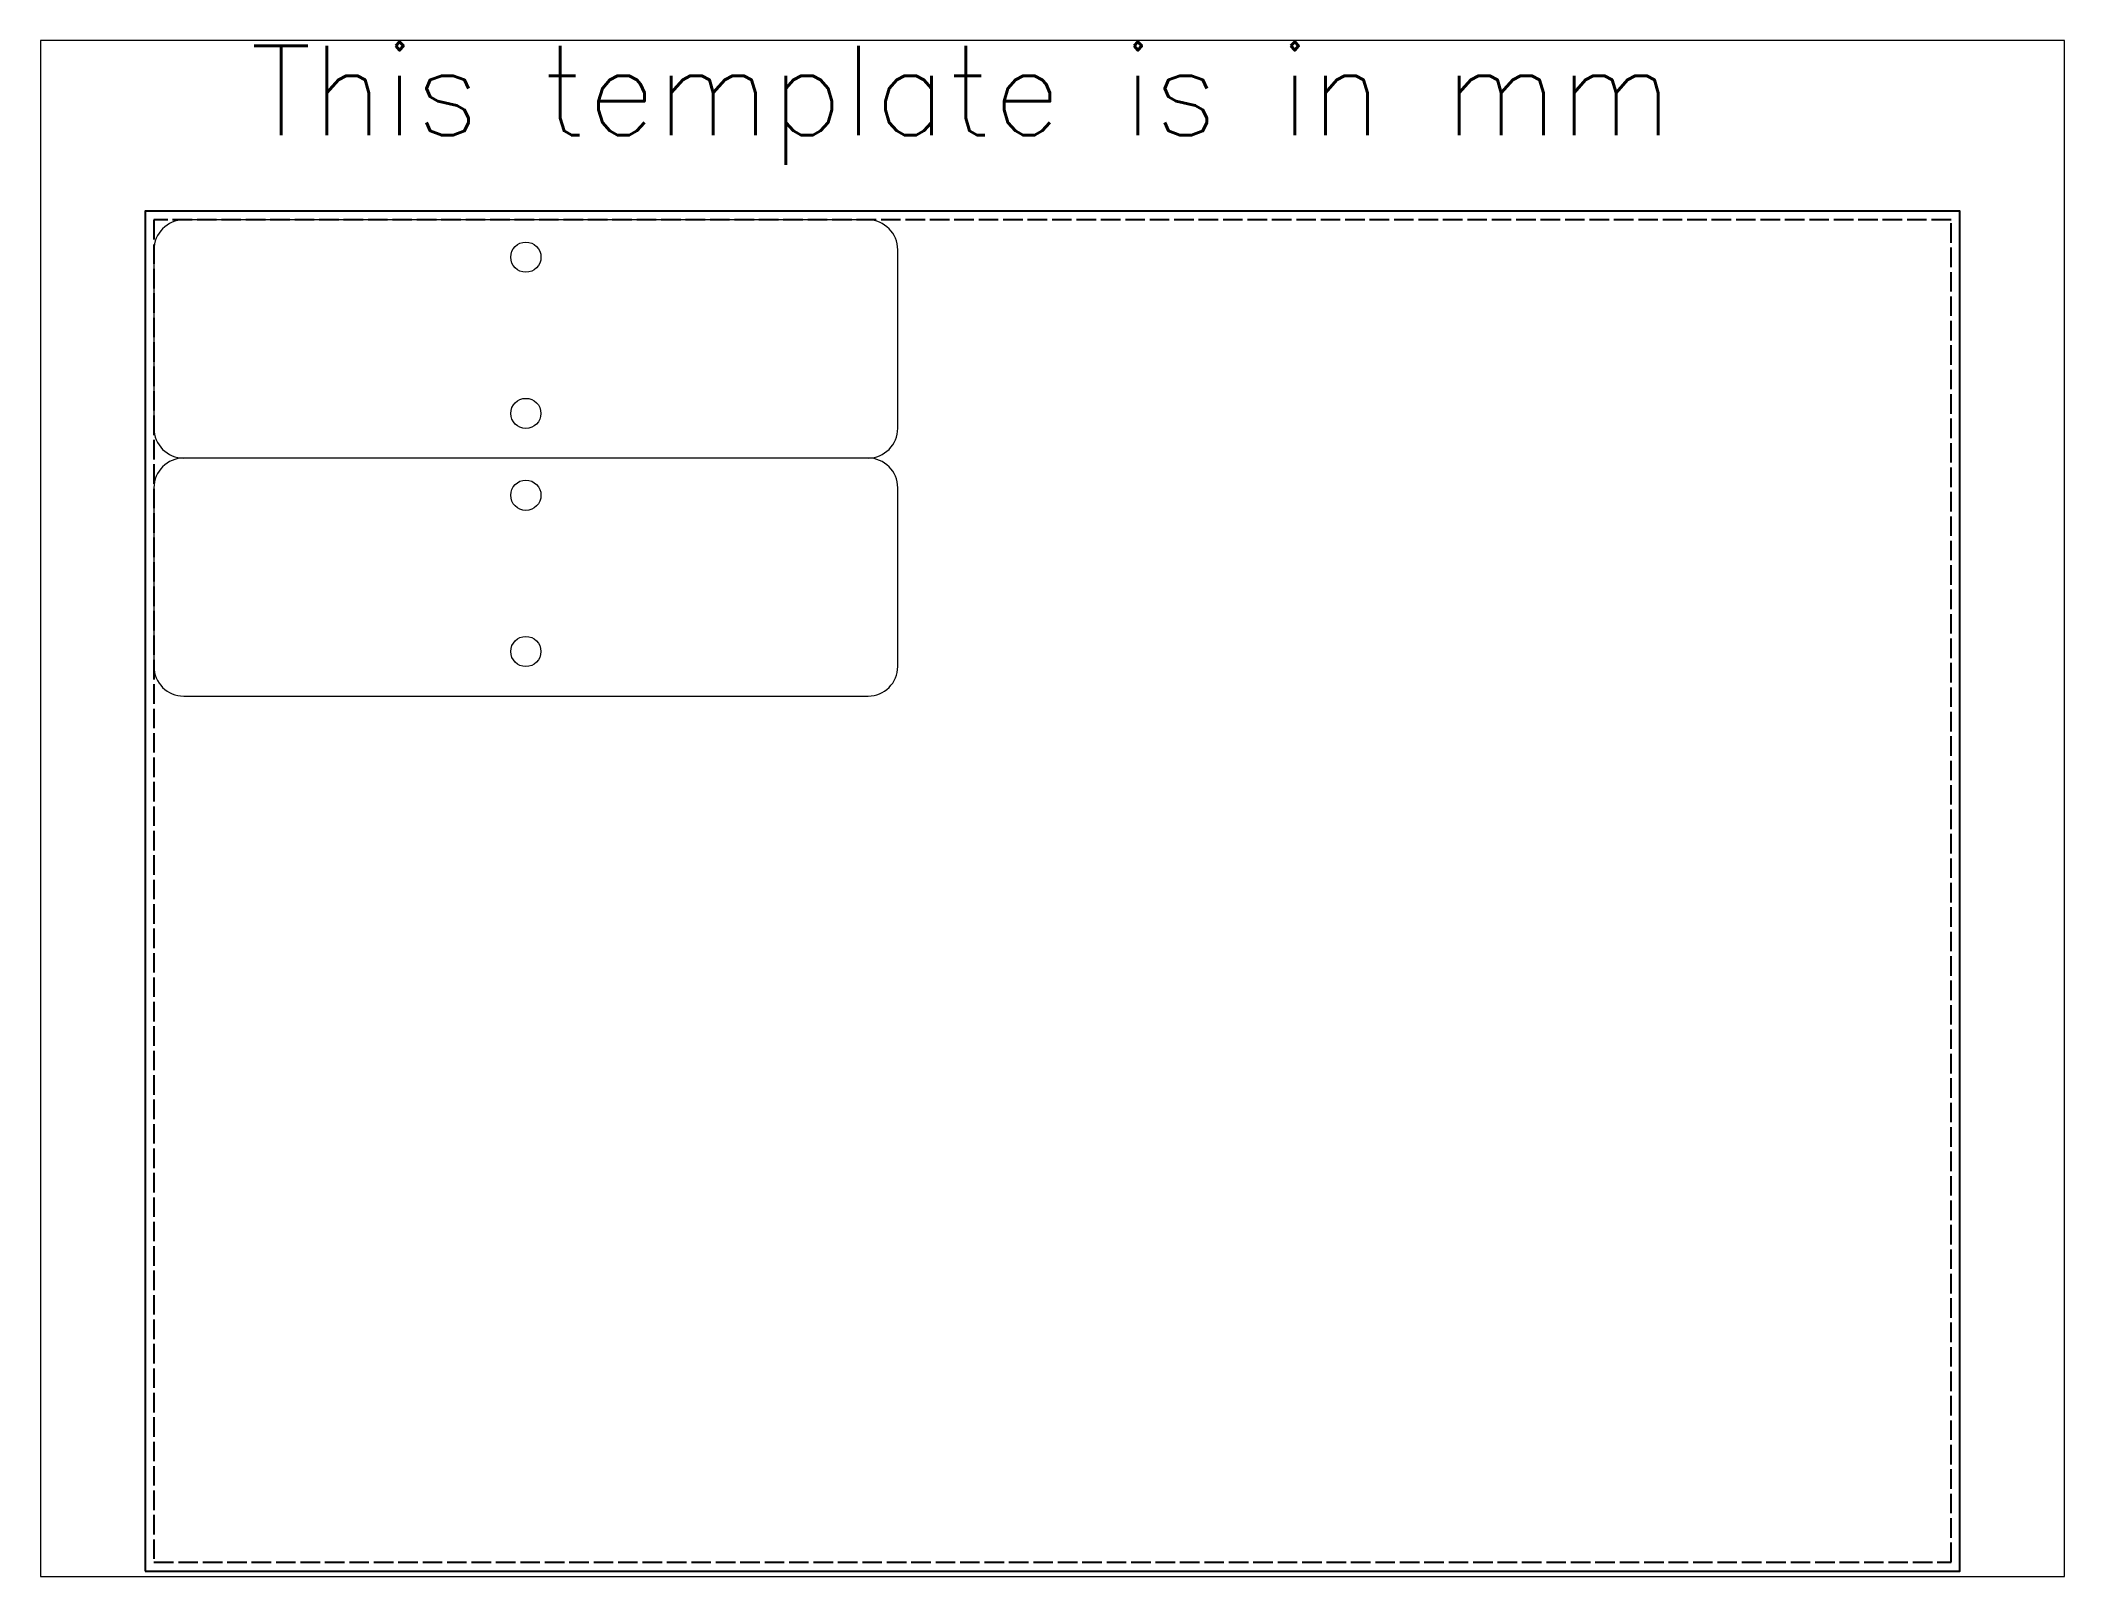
# Paper-space layout 'Layout1' of a CAD drawing. Header units: millimetres. Extents: x 26 to 231, y 20 to 176.
# The model-space entities are those that its viewports show. They can reach past a viewport. Long polylines and large blocks are cut down to what shows.
import ezdxf

# ---------------------------------------------------------------- set-up
doc = ezdxf.new("R2010")
doc.units = ezdxf.units.MM
doc.header["$LTSCALE"] = 0.05
doc.linetypes.add('Dotted', pattern=[15, 12, -3])
doc.layers.get('0').update_dxf_attribs({"plot": 0})
doc.layers.add('CUT', color=1, linetype='Continuous', lineweight=0)
doc.layers.add('RASTER', color=250, linetype='Continuous', lineweight=0)
doc.styles.add('Annotative', font='simplex.shx')

msp = doc.modelspace()

# ---------------------------------------------------------------- linework, layer by layer
msp.add_lwpolyline([(0, 0), (610, 0), (610, 457), (0, 457)], close=True)
at = {"linetype": 'Dotted'}
msp.add_lwpolyline([(3, 3), (607, 3), (607, 454), (3, 454)], close=True, dxfattribs=at)
at = {"layer": 'CUT'}
for p, q in [((243, 454), (13, 454)), ((3, 444), (3, 384)), ((253, 384), (253, 444)), ((243, 374), (13, 374)), ((3, 364), (3, 304)), ((253, 304), (253, 364)), ((13, 294), (243, 294))]:
    msp.add_line(p, q, dxfattribs=at)
for centre, radius in [((128, 441.5), 5.08), ((128, 389), 5.07), ((128, 361.5), 5.08), ((128, 309), 5.07)]:
    msp.add_circle(centre, radius, dxfattribs=at)
for centre, start, end in [((13, 444), 90, 180), ((243, 444), 0, 90), ((13, 384), 180, 270), ((243, 384), 270, 0), ((13, 364), 90, 180), ((243, 364), 0, 90), ((13, 304), 180, 270), ((243, 304), 270, 0)]:
    msp.add_arc(centre, 10, start, end, dxfattribs=at)

# ---------------------------------------------------------------- texts
at = {"insert": (35.42, 512.48), "char_height": 30, "attachment_point": 1, "style": 'Annotative'}
msp.add_mtext_dynamic_manual_height_columns('This template is in mm', width=555.802, gutter_width=5, heights=[47.86], dxfattribs=at)

psp = doc.layouts.get("Layout1")

# ---------------------------------------------------------------- viewports
at = {"layer": 'RASTER'}
psp.add_viewport(center=(128.5, 97.5), size=(205.6, 156), view_center_point=(305, 256.24), view_height=516.1581, dxfattribs=at)

doc.saveas('drawing.dxf')
